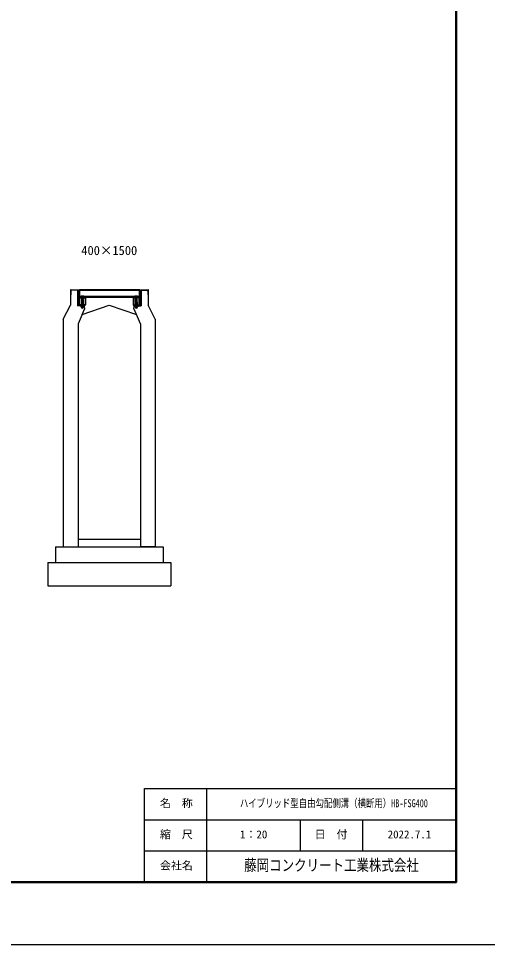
# Model space of a CAD drawing. Units: millimetres, scale not verified. Extents: x -16800 to 16800, y -5940 to 5940.
# Drawn here: x -3207 to -200, y -5940 to 0 of the extents above; entities that cross this region are included whole.
import ezdxf
from ezdxf.enums import TextEntityAlignment as Align

# ---------------------------------------------------------------- set-up
doc = ezdxf.new("R2010")
doc.units = ezdxf.units.MM
doc.header["$LTSCALE"] = 20
doc.linetypes.add('DOTTED', pattern=[1.75, 0.25, -1.5])
for name, color, linetype, lineweight in [('0-1_Defpoints', 5, 'Continuous', 25), ('0-2_HATCH', 6, 'Continuous', 25), ('0-5_OUTLINE', 3, 'Continuous', 25), ('0-6_TXT', 7, 'Continuous', 25), ('0-7_WAKU', 3, 'Continuous', 25), ('0-8_WAKU-LINE', 7, 'Continuous', 25), ('0-A__0-5_D-BMK', 6, 'Continuous', 25)]:
    doc.layers.add(name, color=color, linetype=linetype, lineweight=lineweight)
doc.layers.add('0-9_WAKU-TXT', color=7, linetype='Continuous')
doc.styles.add('ＭＳ ゴシック', font='')
doc.styles.get('ＭＳ ゴシック').set_extended_font_data('MS Gothic')

msp = doc.modelspace()

# ---------------------------------------------------------------- linework, layer by layer
at = {"layer": '0-1_Defpoints'}
msp.add_lwpolyline([(-16800, -5940), (0, -5940), (0, 5940), (-16800, 5940)], close=True, dxfattribs=at)
at = {"layer": '0-2_HATCH'}
for p, q in [((-2871.8, -1772.18), (-2875, -1772.15)), ((-2871.8, -1748.23), (-2871.8, -1772.18)), ((-2828.18, -1742.81), (-2865.94, -1742.43)), ((-2828.18, -1742.81), (-2828.18, -1842.84)), ((-2824.98, -1739.64), (-2824.98, -1839.64)), ((-2425.02, -1739.64), (-2425.02, -1839.64)), ((-2421.82, -1742.81), (-2384.06, -1742.43)), ((-2421.82, -1742.81), (-2421.82, -1842.84)), ((-2378.2, -1748.23), (-2378.2, -1772.18)), ((-2378.2, -1772.18), (-2375, -1772.15)), ((-2785.98, -1839.64), (-2824.98, -1839.64)), ((-2782.98, -1859.64), (-2785.98, -1839.64)), ((-2467.02, -1859.64), (-2464.02, -1839.64)), ((-2464.02, -1839.64), (-2425.02, -1839.64)), ((-2785.5, -1842.84), (-2828.18, -1842.84)), ((-2799.79, -1899.64), (-2782.98, -1859.64)), ((-2450.21, -1899.64), (-2467.02, -1859.64)), ((-2464.5, -1842.84), (-2421.82, -1842.84))]:
    msp.add_line(p, q, dxfattribs=at)
for centre, start, end in [((-2866, -1748.23), 89.42706, 180), ((-2384, -1748.23), 0, 90.57294)]:
    msp.add_arc(centre, 5.8, start, end, dxfattribs=at)
at = {"layer": '0-5_OUTLINE'}
for p, q in [((-2875, -1739.14), (-2824.98, -1739.64)), ((-2875, -1739.14), (-2875, -1839.64)), ((-2425.02, -1739.64), (-2375, -1739.14)), ((-2375, -1739.14), (-2375, -1839.64)), ((-2920, -1929.64), (-2875, -1839.64)), ((-2330, -1929.64), (-2375, -1839.64)), ((-2799.8, -1899.64), (-2825, -1959.64)), ((-2425, -1959.64), (-2450.21, -1899.64)), ((-2920, -1929.64), (-2920, -3389.64)), ((-2825, -1959.64), (-2825, -3389.64)), ((-2425, -1959.64), (-2425, -3389.64)), ((-2330, -1929.64), (-2330, -3389.64)), ((-2825, -3339.64), (-2425, -3339.64)), ((-2970, -3389.64), (-2970, -3489.64)), ((-2970, -3389.64), (-2280, -3389.64)), ((-2920, -3389.64), (-2825, -3389.64)), ((-2330, -3389.64), (-2425, -3389.64)), ((-2280, -3389.64), (-2280, -3489.64)), ((-3020, -3489.64), (-3020, -3639.64)), ((-3020, -3489.64), (-2230, -3489.64)), ((-2230, -3489.64), (-2230, -3639.64)), ((-3020, -3639.64), (-2230, -3639.64))]:
    msp.add_line(p, q, dxfattribs=at)
msp.add_lwpolyline([(-2799.8, -1899.64), (-2625, -1839.64), (-2450.21, -1899.64)], dxfattribs=at)
at = {"layer": '0-7_WAKU'}
for p, q in [((-2400, -4940), (-400, -4940)), ((-2400, -5540), (-2400, -4940))]:
    msp.add_line(p, q, dxfattribs=at)
at = {"layer": '0-7_WAKU', "lineweight": 50}
msp.add_lwpolyline([(-16400, -5540), (-400, -5540), (-400, 5540), (-16400, 5540)], close=True, dxfattribs=at)
at = {"layer": '0-8_WAKU-LINE'}
for p, q in [((-2000, -5540), (-2000, -4940)), ((-2400, -5140), (-400, -5140)), ((-1400, -5340), (-1400, -5140)), ((-1000, -5340), (-1000, -5140)), ((-2400, -5340), (-400, -5340))]:
    msp.add_line(p, q, dxfattribs=at)
at = {"layer": '0-A__0-5_D-BMK'}
for p, q in [((-2821.02, -1777.64), (-2816.52, -1777.64)), ((-2816.52, -1739.64), (-2816.52, -1789.64)), ((-2433.52, -1739.64), (-2816.52, -1739.64)), ((-2433.52, -1745.64), (-2816.52, -1745.64)), ((-2429.02, -1777.64), (-2433.52, -1777.64)), ((-2429.02, -1777.64), (-2429.02, -1739.64)), ((-2818.02, -1792.64), (-2818.02, -1836.64)), ((-2808.5, -1783.64), (-2816.52, -1783.64)), ((-2433.52, -1789.64), (-2816.52, -1789.64)), ((-2815.02, -1789.64), (-2781.02, -1789.64)), ((-2781.02, -1839.64), (-2815.02, -1839.64)), ((-2806.5, -1782.14), (-2808.5, -1783.64)), ((-2808.5, -1789.64), (-2808.5, -1783.64)), ((-2787.5, -1789.64), (-2808.5, -1789.64)), ((-2808.18, -1783.37), (-2806.5, -1782.14)), ((-2789.5, -1782.14), (-2806.5, -1782.14)), ((-2804.5, -1789.64), (-2791.5, -1789.64)), ((-2804.5, -1790.64), (-2803.5, -1789.64)), ((-2803.5, -1791.64), (-2804.5, -1790.64)), ((-2791.5, -1791.64), (-2804.5, -1792.64)), ((-2804.5, -1792.64), (-2803.5, -1791.64)), ((-2803.5, -1793.64), (-2804.5, -1792.64)), ((-2804.5, -1794.64), (-2803.5, -1793.64)), ((-2791.5, -1793.64), (-2804.5, -1794.64)), ((-2803.5, -1795.64), (-2804.5, -1794.64)), ((-2804.5, -1796.64), (-2803.5, -1795.64)), ((-2791.5, -1795.64), (-2804.5, -1796.64)), ((-2803.5, -1797.64), (-2804.5, -1796.64)), ((-2804.5, -1798.64), (-2803.5, -1797.64)), ((-2791.5, -1797.64), (-2804.5, -1798.64)), ((-2803.5, -1799.64), (-2804.5, -1798.64)), ((-2804.5, -1800.64), (-2803.5, -1799.64)), ((-2791.5, -1799.64), (-2804.5, -1800.64)), ((-2803.5, -1801.64), (-2804.5, -1800.64)), ((-2791.5, -1801.64), (-2804.5, -1802.64)), ((-2804.5, -1802.64), (-2803.5, -1801.64)), ((-2791.5, -1803.64), (-2804.5, -1804.64)), ((-2803.5, -1805.64), (-2804.5, -1804.64)), ((-2791.5, -1805.64), (-2804.5, -1806.64)), ((-2804.5, -1806.64), (-2803.5, -1805.64)), ((-2803.5, -1807.64), (-2804.5, -1806.64)), ((-2791.5, -1807.64), (-2804.5, -1808.64)), ((-2804.5, -1808.64), (-2803.5, -1807.64)), ((-2803.5, -1809.64), (-2804.5, -1808.64)), ((-2791.5, -1809.64), (-2804.5, -1810.64)), ((-2804.5, -1810.64), (-2803.5, -1809.64)), ((-2803.5, -1811.64), (-2804.5, -1810.64)), ((-2791.5, -1811.64), (-2804.5, -1812.64)), ((-2804.5, -1812.64), (-2803.5, -1811.64)), ((-2803.5, -1813.64), (-2804.5, -1812.64)), ((-2791.5, -1813.64), (-2804.5, -1814.64)), ((-2804.5, -1814.64), (-2803.5, -1813.64)), ((-2803.5, -1815.64), (-2804.5, -1814.64)), ((-2791.5, -1815.64), (-2804.5, -1816.64)), ((-2804.5, -1816.64), (-2803.5, -1815.64)), ((-2803.5, -1817.64), (-2804.5, -1816.64)), ((-2791.5, -1817.64), (-2804.5, -1818.64)), ((-2804.5, -1818.64), (-2803.5, -1817.64)), ((-2803.5, -1819.64), (-2804.5, -1818.64)), ((-2791.5, -1819.64), (-2804.5, -1820.64)), ((-2804.5, -1820.64), (-2803.5, -1819.64)), ((-2803.5, -1821.64), (-2804.5, -1820.64)), ((-2791.5, -1821.64), (-2804.5, -1822.64)), ((-2804.5, -1822.64), (-2803.5, -1821.64)), ((-2803.5, -1823.64), (-2804.5, -1822.64)), ((-2791.5, -1823.64), (-2804.5, -1824.64)), ((-2804.5, -1824.64), (-2803.5, -1823.64)), ((-2803.5, -1825.64), (-2804.5, -1824.64)), ((-2791.5, -1825.64), (-2804.5, -1826.64)), ((-2804.5, -1826.64), (-2803.5, -1825.64)), ((-2803.5, -1827.64), (-2804.5, -1826.64)), ((-2791.5, -1827.64), (-2804.5, -1828.64)), ((-2804.5, -1828.64), (-2803.5, -1827.64)), ((-2803.5, -1829.64), (-2804.5, -1828.64)), ((-2791.5, -1829.64), (-2804.5, -1830.64)), ((-2804.5, -1830.64), (-2803.5, -1829.64)), ((-2803.5, -1831.64), (-2804.5, -1830.64)), ((-2791.5, -1831.64), (-2804.5, -1832.64)), ((-2804.5, -1832.64), (-2803.5, -1831.64)), ((-2803.5, -1833.64), (-2804.5, -1832.64)), ((-2804.5, -1834.64), (-2803.5, -1833.64)), ((-2791.5, -1833.65), (-2804.5, -1834.65)), ((-2803.5, -1835.64), (-2804.5, -1834.65)), ((-2791.49, -1835.65), (-2804.49, -1836.65)), ((-2804.49, -1836.65), (-2803.49, -1835.65)), ((-2803.49, -1837.65), (-2804.49, -1836.65)), ((-2804.49, -1838.65), (-2803.49, -1837.65)), ((-2803.49, -1839.65), (-2804.49, -1838.65)), ((-2804.49, -1840.65), (-2803.49, -1839.65)), ((-2803.49, -1841.65), (-2804.49, -1840.65)), ((-2803.5, -1789.64), (-2803.5, -1783.64)), ((-2792.5, -1789.64), (-2792.5, -1783.64)), ((-2792.5, -1790.64), (-2791.5, -1789.64)), ((-2791.5, -1791.64), (-2792.5, -1790.64)), ((-2792.5, -1794.64), (-2791.5, -1793.64)), ((-2791.5, -1795.64), (-2792.5, -1794.64)), ((-2792.5, -1796.64), (-2791.5, -1795.64)), ((-2791.5, -1797.64), (-2792.5, -1796.64)), ((-2792.5, -1798.64), (-2791.5, -1797.64)), ((-2791.5, -1799.64), (-2792.5, -1798.64)), ((-2792.5, -1802.64), (-2791.5, -1801.64)), ((-2791.5, -1803.64), (-2792.5, -1802.64)), ((-2792.5, -1804.64), (-2791.5, -1803.64)), ((-2791.5, -1805.64), (-2792.5, -1804.64)), ((-2792.5, -1806.64), (-2791.5, -1805.64)), ((-2792.5, -1806.64), (-2791.5, -1807.64)), ((-2792.5, -1808.64), (-2791.5, -1807.64)), ((-2792.5, -1808.64), (-2791.5, -1809.64)), ((-2792.5, -1810.64), (-2791.5, -1809.64)), ((-2792.5, -1810.64), (-2791.5, -1811.64)), ((-2792.5, -1812.64), (-2791.5, -1811.64)), ((-2792.5, -1812.64), (-2791.5, -1813.64)), ((-2792.5, -1814.64), (-2791.5, -1813.64)), ((-2792.5, -1814.64), (-2791.5, -1815.64)), ((-2792.5, -1816.64), (-2791.5, -1815.64)), ((-2792.5, -1816.64), (-2791.5, -1817.64)), ((-2792.5, -1818.64), (-2791.5, -1817.64)), ((-2792.5, -1818.64), (-2791.5, -1819.64)), ((-2792.5, -1820.64), (-2791.5, -1819.64)), ((-2792.5, -1820.64), (-2791.5, -1821.64)), ((-2792.5, -1822.64), (-2791.5, -1821.64)), ((-2792.5, -1822.64), (-2791.5, -1823.64)), ((-2792.5, -1824.64), (-2791.5, -1823.64)), ((-2792.5, -1824.64), (-2791.5, -1825.64)), ((-2792.5, -1826.64), (-2791.5, -1825.64)), ((-2792.5, -1826.64), (-2791.5, -1827.64)), ((-2792.5, -1828.64), (-2791.5, -1827.64)), ((-2792.5, -1828.64), (-2791.5, -1829.64)), ((-2792.5, -1830.64), (-2791.5, -1829.64)), ((-2792.5, -1830.64), (-2791.5, -1831.64)), ((-2792.5, -1832.64), (-2791.5, -1831.64)), ((-2792.5, -1832.64), (-2791.5, -1833.65)), ((-2792.5, -1834.65), (-2791.5, -1833.65)), ((-2792.5, -1834.65), (-2791.49, -1835.65)), ((-2792.49, -1836.65), (-2791.49, -1835.65)), ((-2792.49, -1836.65), (-2791.49, -1837.65)), ((-2792.49, -1838.65), (-2791.49, -1837.65)), ((-2792.49, -1838.65), (-2791.49, -1839.65)), ((-2792.49, -1840.65), (-2791.49, -1839.65)), ((-2792.49, -1840.65), (-2791.49, -1841.65)), ((-2787.83, -1783.37), (-2789.5, -1782.14)), ((-2462.5, -1783.64), (-2787.5, -1783.64)), ((-2787.5, -1789.64), (-2787.5, -1783.64)), ((-2778.02, -1792.64), (-2778.02, -1836.64)), ((-2472.02, -1792.64), (-2472.02, -1836.64)), ((-2435.02, -1789.64), (-2469.02, -1789.64)), ((-2469.02, -1839.64), (-2435.02, -1839.64)), ((-2460.5, -1782.14), (-2462.5, -1783.64)), ((-2462.5, -1789.64), (-2462.5, -1783.64)), ((-2441.5, -1789.64), (-2462.5, -1789.64)), ((-2462.18, -1783.37), (-2460.5, -1782.14)), ((-2443.5, -1782.14), (-2460.5, -1782.14)), ((-2458.5, -1789.64), (-2445.5, -1789.64)), ((-2458.5, -1790.64), (-2457.5, -1789.64)), ((-2457.5, -1791.64), (-2458.5, -1790.64)), ((-2445.5, -1791.64), (-2458.5, -1792.64)), ((-2458.5, -1792.64), (-2457.5, -1791.64)), ((-2457.5, -1793.64), (-2458.5, -1792.64)), ((-2458.5, -1794.64), (-2457.5, -1793.64)), ((-2445.5, -1793.64), (-2458.5, -1794.64)), ((-2457.5, -1795.64), (-2458.5, -1794.64)), ((-2458.5, -1796.64), (-2457.5, -1795.64)), ((-2445.5, -1795.64), (-2458.5, -1796.64)), ((-2457.5, -1797.64), (-2458.5, -1796.64)), ((-2458.5, -1798.64), (-2457.5, -1797.64)), ((-2445.5, -1797.64), (-2458.5, -1798.64)), ((-2457.5, -1799.64), (-2458.5, -1798.64)), ((-2458.5, -1800.64), (-2457.5, -1799.64)), ((-2445.5, -1799.64), (-2458.5, -1800.64)), ((-2457.5, -1801.64), (-2458.5, -1800.64)), ((-2445.5, -1801.64), (-2458.5, -1802.64)), ((-2458.5, -1802.64), (-2457.5, -1801.64)), ((-2445.5, -1803.64), (-2458.5, -1804.64)), ((-2457.5, -1805.64), (-2458.5, -1804.64)), ((-2445.5, -1805.64), (-2458.5, -1806.64)), ((-2458.5, -1806.64), (-2457.5, -1805.64)), ((-2457.5, -1807.64), (-2458.5, -1806.64)), ((-2445.5, -1807.64), (-2458.5, -1808.64)), ((-2458.5, -1808.64), (-2457.5, -1807.64)), ((-2457.5, -1809.64), (-2458.5, -1808.64)), ((-2445.5, -1809.64), (-2458.5, -1810.64)), ((-2458.5, -1810.64), (-2457.5, -1809.64)), ((-2457.5, -1811.64), (-2458.5, -1810.64)), ((-2445.5, -1811.64), (-2458.5, -1812.64)), ((-2458.5, -1812.64), (-2457.5, -1811.64)), ((-2457.5, -1813.64), (-2458.5, -1812.64)), ((-2445.5, -1813.64), (-2458.5, -1814.64)), ((-2458.5, -1814.64), (-2457.5, -1813.64)), ((-2457.5, -1815.64), (-2458.5, -1814.64)), ((-2445.5, -1815.64), (-2458.5, -1816.64)), ((-2458.5, -1816.64), (-2457.5, -1815.64)), ((-2457.5, -1817.64), (-2458.5, -1816.64)), ((-2445.5, -1817.64), (-2458.5, -1818.64)), ((-2458.5, -1818.64), (-2457.5, -1817.64)), ((-2457.5, -1819.64), (-2458.5, -1818.64)), ((-2445.5, -1819.64), (-2458.5, -1820.64)), ((-2458.5, -1820.64), (-2457.5, -1819.64)), ((-2457.5, -1821.64), (-2458.5, -1820.64)), ((-2445.5, -1821.64), (-2458.5, -1822.64)), ((-2458.5, -1822.64), (-2457.5, -1821.64)), ((-2457.5, -1823.64), (-2458.5, -1822.64)), ((-2445.5, -1823.64), (-2458.5, -1824.64)), ((-2458.5, -1824.64), (-2457.5, -1823.64)), ((-2457.5, -1825.64), (-2458.5, -1824.64)), ((-2445.5, -1825.64), (-2458.5, -1826.64)), ((-2458.5, -1826.64), (-2457.5, -1825.64)), ((-2457.5, -1827.64), (-2458.5, -1826.64)), ((-2445.5, -1827.64), (-2458.5, -1828.64)), ((-2458.5, -1828.64), (-2457.5, -1827.64)), ((-2457.5, -1829.64), (-2458.5, -1828.64)), ((-2445.5, -1829.64), (-2458.5, -1830.64)), ((-2458.5, -1830.64), (-2457.5, -1829.64)), ((-2457.5, -1831.64), (-2458.5, -1830.64)), ((-2445.5, -1831.64), (-2458.5, -1832.64)), ((-2458.5, -1832.64), (-2457.5, -1831.64)), ((-2457.5, -1833.64), (-2458.5, -1832.64)), ((-2445.5, -1833.64), (-2458.5, -1834.65)), ((-2458.5, -1834.64), (-2457.5, -1833.64)), ((-2457.5, -1835.64), (-2458.5, -1834.65)), ((-2445.49, -1835.65), (-2458.49, -1836.65)), ((-2458.49, -1836.65), (-2457.49, -1835.65)), ((-2457.49, -1837.65), (-2458.49, -1836.65)), ((-2458.49, -1838.65), (-2457.49, -1837.65)), ((-2457.49, -1839.65), (-2458.49, -1838.65)), ((-2458.49, -1840.65), (-2457.49, -1839.65)), ((-2457.49, -1841.65), (-2458.49, -1840.65)), ((-2457.5, -1789.64), (-2457.5, -1783.64)), ((-2446.5, -1789.64), (-2446.5, -1783.64)), ((-2446.5, -1790.64), (-2445.5, -1789.64)), ((-2445.5, -1791.64), (-2446.5, -1790.64)), ((-2446.5, -1794.64), (-2445.5, -1793.64)), ((-2445.5, -1795.64), (-2446.5, -1794.64)), ((-2446.5, -1796.64), (-2445.5, -1795.64)), ((-2445.5, -1797.64), (-2446.5, -1796.64)), ((-2446.5, -1798.64), (-2445.5, -1797.64)), ((-2445.5, -1799.64), (-2446.5, -1798.64)), ((-2446.5, -1802.64), (-2445.5, -1801.64)), ((-2445.5, -1803.64), (-2446.5, -1802.64)), ((-2446.5, -1804.64), (-2445.5, -1803.64)), ((-2445.5, -1805.64), (-2446.5, -1804.64)), ((-2446.5, -1806.64), (-2445.5, -1805.64)), ((-2446.5, -1806.64), (-2445.5, -1807.64)), ((-2446.5, -1808.64), (-2445.5, -1807.64)), ((-2446.5, -1808.64), (-2445.5, -1809.64)), ((-2446.5, -1810.64), (-2445.5, -1809.64)), ((-2446.5, -1810.64), (-2445.5, -1811.64)), ((-2446.5, -1812.64), (-2445.5, -1811.64)), ((-2446.5, -1812.64), (-2445.5, -1813.64)), ((-2446.5, -1814.64), (-2445.5, -1813.64)), ((-2446.5, -1814.64), (-2445.5, -1815.64)), ((-2446.5, -1816.64), (-2445.5, -1815.64)), ((-2446.5, -1816.64), (-2445.5, -1817.64)), ((-2446.5, -1818.64), (-2445.5, -1817.64)), ((-2446.5, -1818.64), (-2445.5, -1819.64)), ((-2446.5, -1820.64), (-2445.5, -1819.64)), ((-2446.5, -1820.64), (-2445.5, -1821.64)), ((-2446.5, -1822.64), (-2445.5, -1821.64)), ((-2446.5, -1822.64), (-2445.5, -1823.64)), ((-2446.5, -1824.64), (-2445.5, -1823.64)), ((-2446.5, -1824.64), (-2445.5, -1825.64)), ((-2446.5, -1826.64), (-2445.5, -1825.64)), ((-2446.5, -1826.64), (-2445.5, -1827.64)), ((-2446.5, -1828.64), (-2445.5, -1827.64)), ((-2446.5, -1828.64), (-2445.5, -1829.64)), ((-2446.5, -1830.64), (-2445.5, -1829.64)), ((-2446.5, -1830.64), (-2445.5, -1831.64)), ((-2446.5, -1832.64), (-2445.5, -1831.64)), ((-2446.5, -1832.64), (-2445.5, -1833.65)), ((-2446.5, -1834.65), (-2445.5, -1833.65)), ((-2446.5, -1834.65), (-2445.49, -1835.65)), ((-2446.49, -1836.65), (-2445.49, -1835.65)), ((-2446.49, -1836.65), (-2445.49, -1837.65)), ((-2446.49, -1838.65), (-2445.49, -1837.65)), ((-2446.49, -1838.65), (-2445.49, -1839.65)), ((-2446.49, -1840.65), (-2445.49, -1839.65)), ((-2446.49, -1840.65), (-2445.49, -1841.65)), ((-2441.83, -1783.37), (-2443.5, -1782.14)), ((-2433.52, -1783.64), (-2441.5, -1783.64)), ((-2441.5, -1789.64), (-2441.5, -1783.64)), ((-2432.02, -1792.64), (-2432.02, -1836.64)), ((-2807.34, -1842.84), (-2808.21, -1843.49)), ((-2808.21, -1843.49), (-2808.21, -1848.68)), ((-2806.51, -1849.65), (-2808.21, -1848.68)), ((-2788.66, -1842.84), (-2807.34, -1842.84)), ((-2806.51, -1849.97), (-2806.51, -1849.65)), ((-2789.49, -1849.65), (-2806.51, -1849.65)), ((-2789.49, -1849.97), (-2806.51, -1849.97)), ((-2804.49, -1842.65), (-2803.49, -1841.65)), ((-2804.3, -1842.84), (-2804.49, -1842.65)), ((-2803.1, -1843.49), (-2803.1, -1848.68)), ((-2792.9, -1843.49), (-2792.9, -1848.68)), ((-2792.49, -1842.65), (-2791.49, -1841.65)), ((-2792.49, -1842.65), (-2792.3, -1842.84)), ((-2789.49, -1849.65), (-2787.8, -1848.68)), ((-2789.49, -1849.97), (-2789.49, -1849.65)), ((-2788.66, -1842.84), (-2787.79, -1843.49)), ((-2787.79, -1843.49), (-2787.79, -1848.68)), ((-2461.34, -1842.84), (-2462.21, -1843.49)), ((-2462.21, -1843.49), (-2462.21, -1848.68)), ((-2460.51, -1849.65), (-2462.21, -1848.68)), ((-2442.66, -1842.84), (-2461.34, -1842.84)), ((-2460.51, -1849.97), (-2460.51, -1849.65)), ((-2443.49, -1849.65), (-2460.51, -1849.65)), ((-2443.49, -1849.97), (-2460.51, -1849.97)), ((-2458.49, -1842.65), (-2457.49, -1841.65)), ((-2458.3, -1842.84), (-2458.49, -1842.65)), ((-2457.1, -1843.49), (-2457.1, -1848.68)), ((-2446.9, -1843.49), (-2446.9, -1848.68)), ((-2446.49, -1842.65), (-2445.49, -1841.65)), ((-2446.49, -1842.65), (-2446.3, -1842.84)), ((-2443.49, -1849.65), (-2441.8, -1848.68)), ((-2443.49, -1849.97), (-2443.49, -1849.65)), ((-2442.66, -1842.84), (-2441.79, -1843.49)), ((-2441.79, -1843.49), (-2441.79, -1848.68))]:
    msp.add_line(p, q, dxfattribs=at)
at = {"layer": '0-A__0-5_D-BMK', "linetype": 'DOTTED'}
for p, q in [((-2791.5, -1789.64), (-2804.5, -1790.64)), ((-2791.49, -1837.65), (-2804.49, -1838.65)), ((-2791.49, -1839.65), (-2804.49, -1840.65)), ((-2445.5, -1789.64), (-2458.5, -1790.64)), ((-2445.49, -1837.65), (-2458.49, -1838.65)), ((-2445.49, -1839.65), (-2458.49, -1840.65)), ((-2791.49, -1841.65), (-2804.49, -1842.65)), ((-2804.3, -1842.84), (-2792.3, -1842.84)), ((-2445.49, -1841.65), (-2458.49, -1842.65)), ((-2458.3, -1842.84), (-2446.3, -1842.84))]:
    msp.add_line(p, q, dxfattribs=at)
at = {"layer": '0-A__0-5_D-BMK'}
for points in [[(-2821.02, -1777.64), (-2821.02, -1739.64), (-2816.52, -1739.64)], [(-2429.02, -1739.64), (-2433.52, -1739.64), (-2433.52, -1789.64)], [(-2804.5, -1804.64), (-2803.5, -1803.64), (-2804.5, -1802.64)], [(-2791.5, -1793.64), (-2792.5, -1792.64), (-2791.5, -1791.64)], [(-2791.5, -1801.64), (-2792.5, -1800.64), (-2791.5, -1799.64)], [(-2458.5, -1804.64), (-2457.5, -1803.64), (-2458.5, -1802.64)], [(-2445.5, -1793.64), (-2446.5, -1792.64), (-2445.5, -1791.64)], [(-2445.5, -1801.64), (-2446.5, -1800.64), (-2445.5, -1799.64)]]:
    msp.add_lwpolyline(points, dxfattribs=at)
for points in [[(-2780.32, -1791.94), (-2780.32, -1837.34), (-2815.72, -1837.34), (-2815.72, -1791.94)], [(-2469.72, -1791.94), (-2469.72, -1837.34), (-2434.32, -1837.34), (-2434.32, -1791.94)]]:
    msp.add_lwpolyline(points, close=True, dxfattribs=at)
for centre in [(-2775.02, -1742.64), (-2725.02, -1742.64), (-2675.02, -1742.64), (-2625.02, -1742.64), (-2575.02, -1742.64), (-2525.02, -1742.64), (-2475.02, -1742.64)]:
    msp.add_circle(centre, 3, dxfattribs=at)
for centre, radius, start, end in [((-2815.02, -1792.64), 3, 90, 180), ((-2815.02, -1836.64), 3, 180, 270), ((-2806, -1786.27), 3.62, 46.39563, 133.60437), ((-2798, -1798.27), 15.62, 69.39075, 110.60925), ((-2790, -1786.27), 3.62, 46.39563, 133.60437), ((-2781.02, -1792.64), 3, 0, 90), ((-2781.02, -1836.64), 3, 270, 0), ((-2469.02, -1792.64), 3, 90, 180), ((-2469.02, -1836.64), 3, 180, 270), ((-2460, -1786.27), 3.62, 46.39563, 133.60437), ((-2452, -1798.27), 15.62, 69.39075, 110.60925), ((-2444, -1786.27), 3.62, 46.39563, 133.60437), ((-2435.02, -1792.64), 3, 0, 90), ((-2435.02, -1836.64), 3, 270, 0), ((-2805.65, -1848.19), 5.35, 61.49832, 118.50684), ((-2805.65, -1843.98), 5.35, 241.49843, 298.50089), ((-2798, -1849.97), 8.19, 180, 359.99995), ((-2798, -1863.26), 20.42, 75.52621, 104.47362), ((-2798, -1828.91), 20.42, 255.52638, 284.47374), ((-2790.35, -1848.19), 5.35, 61.49231, 118.50169), ((-2790.35, -1843.98), 5.35, 241.49989, 298.5), ((-2459.65, -1848.19), 5.35, 61.49832, 118.50684), ((-2459.65, -1843.98), 5.35, 241.49843, 298.50089), ((-2452, -1849.97), 8.19, 180, 359.99995), ((-2452, -1863.26), 20.42, 75.52621, 104.47362), ((-2452, -1828.91), 20.42, 255.52638, 284.47374), ((-2444.35, -1848.19), 5.35, 61.49231, 118.50169), ((-2444.35, -1843.98), 5.35, 241.49989, 298.5)]:
    msp.add_arc(centre, radius, start, end, dxfattribs=at)

# ---------------------------------------------------------------- texts
at = {"layer": '0-6_TXT', "style": 'ＭＳ ゴシック'}
msp.add_text('400×1500', height=58.65, dxfattribs=at).set_placement((-2805, -1534.84), align=Align.BOTTOM_LEFT)
at = {"layer": '0-9_WAKU-TXT', "style": 'ＭＳ ゴシック'}
for s, p in [('名\u3000称', (-2300.1, -5075)), ('縮\u3000尺', (-2300.1, -5275)), ('1：20', (-1786.5, -5275)), ('日\u3000付', (-1308.11, -5275)), ('2022.7.1', (-840, -5275)), ('会社名', (-2300.1, -5475))]:
    msp.add_text(s, height=51.32, dxfattribs=at).set_placement(p, align=Align.BOTTOM_LEFT)
for s, height, width, p in [('ハイブリッド型自由勾配側溝（横断用）HB-FSG400', 51.32, 0.75, (-1787.62, -5075)), ('藤岡コンクリート工業株式会社', 73.31, 0.8, (-1760, -5490))]:
    msp.add_text(s, height=height, dxfattribs=dict(at, width=width)).set_placement(p, align=Align.BOTTOM_LEFT)

doc.saveas('drawing.dxf')
